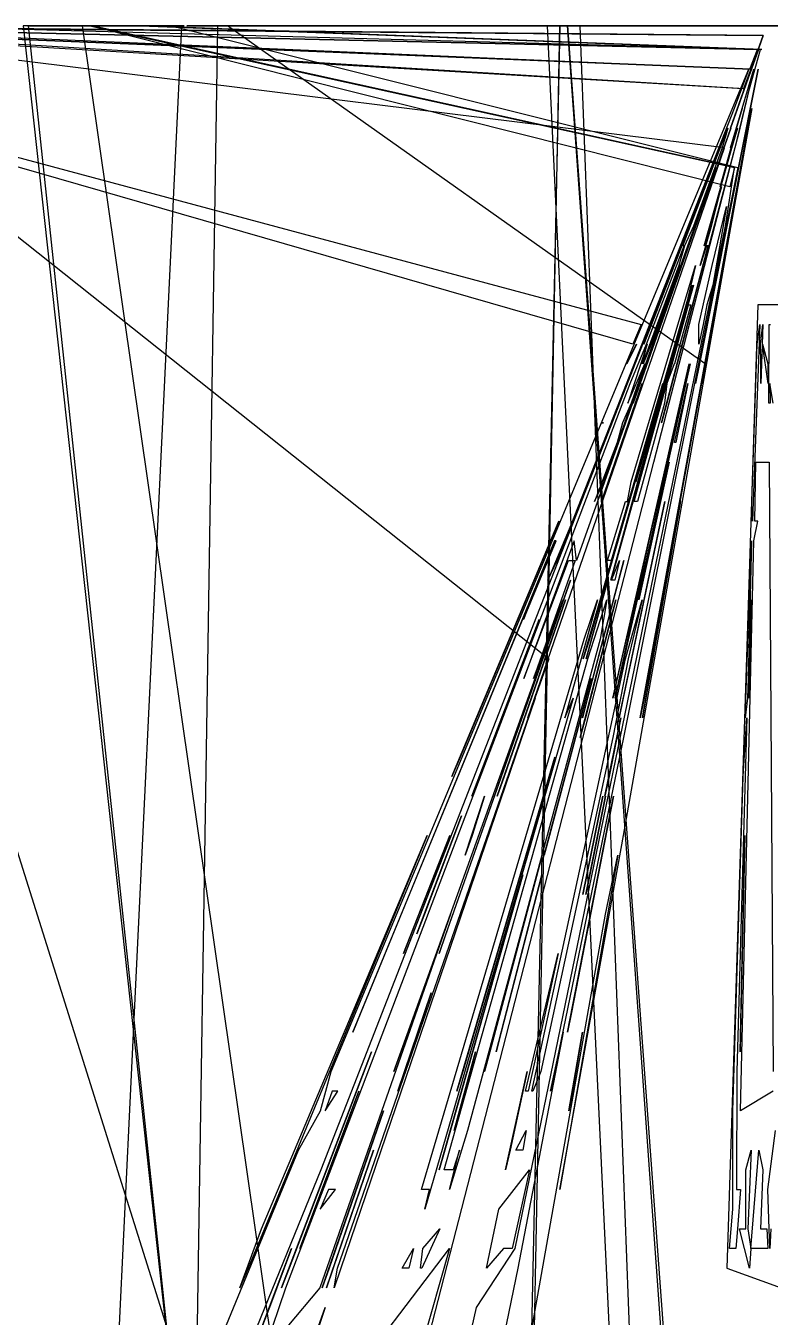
# Model space of a CAD drawing. Extents: x -7423 to 7380, y 2036 to 20000.
# Drawn here: x -1359 to 6, y 17631 to 20000 of the extents above; entities that cross this region are included whole.
import ezdxf

# ---------------------------------------------------------------- set-up
doc = ezdxf.new("R2010")
doc.units = 0

msp = doc.modelspace()

# ---------------------------------------------------------------- linework, layer by layer
for p, q in [((-245.4177, 19415.8654), (-2273.4375, 20000, 1616.0714)), ((-2273.4375, 20000, 1616.0714), (-230.2684, 19451.9231)), ((-6.8906, 19982), (-2039.0625, 20000, 1625)), ((-2034.375, 20000, 1607.1429), (-6.7812, 19982)), ((-6.7812, 19982), (-2025, 20000, 1642.8571)), ((-2020.3125, 20000, 1607.1429), (-6.7812, 19982)), ((-43.0689, 19884.6154), (-2010.9375, 20000, 1607.1429)), ((-29.059, 19920.6731), (-1982.8125, 20000, 1607.1429)), ((-1982.8125, 20000, 1607.1429), (-29.2656, 19920.6731)), ((-6.4688, 19982), (-1973.4375, 20000, 1607.1429)), ((-1973.4375, 20000, 1607.1429), (-29.059, 19920.6731)), ((-1935.9375, 20000, 1625), (-6.4688, 19982)), ((-41.266, 19884.6154), (-1935.9375, 20000, 1616.0714)), ((-1917.1875, 20000, 1651.7857), (-15.287, 19956.7308)), ((-6.3438, 19982), (-1907.8125, 20000, 1633.9286)), ((-15.287, 19956.7308), (-1907.8125, 20000, 1633.9286)), ((-1903.125, 20000, 1607.1429), (-15.287, 19956.7308)), ((-6.3438, 19982), (-1903.125, 20000, 1607.1429)), ((-77.4301, 19776.4423), (-1889.0625, 20000, 1642.8571)), ((-1879.6875, 20000, 1607.1429), (-15.287, 19956.7308)), ((-1879.6875, 20000, 1607.1429), (-27.8884, 19920.6731)), ((-1860.9375, 20000, 1625), (-400.1214, 18838.9423)), ((-964.3805, 17180.2885), (-1851.5625, 20000, 1625)), ((-11.7563, 19956.7308), (-1612.5, 20000, 1607.1429)), ((-1424.6795, 12673.0769), (-1073.4375, 20000, 1812.5)), ((-1312.5, 20000, 2017.8571), (-1364.0625, 20000, 2017.8571)), ((-1364.0625, 20000, 1910.7143), (-948.3173, 16206.7308)), ((-947.3595, 16170.6731), (-1354.6875, 20000, 1723.2143)), ((-1354.6875, 20000, 1723.2143), (-1354.6875, 20000, 1955.3571)), ((-1354.6875, 20000, 1955.3571), (-1335.9375, 20000, 2017.8571)), ((-1340.625, 20000, 3223.2143), (-1279.6875, 20000, 3223.2143)), ((-1321.875, 20000, 3258.9286), (-1340.625, 20000, 3241.0714)), ((-1340.625, 20000, 3241.0714), (-1317.1875, 20000, 3232.1429)), ((-1335.9375, 20000, 3223.2143), (-1340.625, 20000, 3223.2143)), ((-1335.9375, 20000, 2017.8571), (-1312.5, 20000, 2017.8571)), ((-1317.1875, 20000, 3232.1429), (-1335.9375, 20000, 3223.2143)), ((-1265.625, 20000, 3232.1429), (-1321.875, 20000, 3241.0714)), ((-1321.875, 20000, 3241.0714), (-1260.9375, 20000, 3258.9286)), ((-1260.9375, 20000, 3258.9286), (-1321.875, 20000, 3258.9286)), ((-1242.1875, 20000, 2017.8571), (-1293.75, 20000, 2017.8571)), ((-1293.75, 20000, 2017.8571), (-1260.9375, 20000, 2000)), ((-1279.6875, 20000, 3223.2143), (-1265.625, 20000, 3232.1429)), ((-1246.875, 20000, 3910.7143), (-1279.6875, 20000, 3919.6429)), ((-1279.6875, 20000, 3919.6429), (-1275, 20000, 3910.7143)), ((-1256.25, 20000, 2812.5), (-1275, 20000, 2758.9286)), ((-1275, 20000, 2758.9286), (-1275, 20000, 2633.9286)), ((-1275, 20000, 2633.9286), (-1256.25, 20000, 2455.3571)), ((-1275, 20000, 3910.7143), (-1246.875, 20000, 3910.7143)), ((-1256.25, 20000, 2455.3571), (-1270.3125, 20000, 2446.4286)), ((-1270.3125, 20000, 2446.4286), (-1256.25, 20000, 2107.1429)), ((-1251.5625, 20000, 2946.4286), (-1265.625, 20000, 2875)), ((-1265.625, 20000, 2875), (-1256.25, 20000, 2812.5)), ((-1251.5625, 20000, 2330.3571), (-1265.625, 20000, 2348.2143)), ((-1265.625, 20000, 2348.2143), (-1251.5625, 20000, 2339.2857)), ((-1260.9375, 20000, 2000), (-1256.25, 20000, 1848.2143)), ((-1246.875, 20000, 2366.0714), (-1260.9375, 20000, 2375)), ((-1260.9375, 20000, 2375), (-1256.25, 20000, 2410.7143)), ((-1256.25, 20000, 1848.2143), (-773.0494, 16639.4231)), ((-1256.25, 20000, 2098.2143), (-1256.25, 20000, 2294.6429)), ((-1256.25, 20000, 2294.6429), (-1246.875, 20000, 2312.5)), ((-1256.25, 20000, 2107.1429), (-1256.25, 20000, 2098.2143)), ((-1256.25, 20000, 2410.7143), (-1246.875, 20000, 2375)), ((-1242.1875, 20000, 1741.0714), (-1251.5625, 20000, 1785.7143)), ((-1251.5625, 20000, 1785.7143), (-1246.875, 20000, 2008.9286)), ((-1176.5625, 20000, 2955.3571), (-1251.5625, 20000, 2946.4286)), ((-1251.5625, 20000, 2339.2857), (-1251.5625, 20000, 2330.3571)), ((-1246.875, 20000, 2008.9286), (-1232.8125, 20000, 1892.8571)), ((-1246.875, 20000, 2312.5), (-1204.6875, 20000, 2267.8571)), ((-1246.875, 20000, 2375), (-1246.875, 20000, 2366.0714)), ((-1228.125, 20000, 1937.5), (-1242.1875, 20000, 2017.8571)), ((-1237.5, 20000, 1758.9286), (-1242.1875, 20000, 1741.0714)), ((-67.7584, 19704.3269), (-1242.1875, 20000, 1723.2143)), ((-1242.1875, 20000, 1723.2143), (-59.4952, 19740.3846)), ((-1139.0625, 20000, 2017.8571), (-1242.1875, 20000, 2053.5714)), ((-1242.1875, 20000, 2053.5714), (-1171.875, 20000, 2026.7857)), ((-1228.125, 20000, 2901.7857), (-1242.1875, 20000, 2919.6429)), ((-1242.1875, 20000, 2919.6429), (-1228.125, 20000, 2910.7143)), ((-59.2698, 19740.3846), (-1237.5, 20000, 1758.9286)), ((-1204.6875, 20000, 1928.5714), (-1237.5, 20000, 1928.5714)), ((-1237.5, 20000, 1928.5714), (-1209.375, 20000, 1937.5)), ((-1232.8125, 20000, 1892.8571), (-1171.875, 20000, 1866.0714)), ((-1078.125, 20000, 1875), (-1228.125, 20000, 1937.5)), ((-1228.125, 20000, 2910.7143), (-1228.125, 20000, 2901.7857)), ((-1190.625, 20000, 2321.4286), (-1223.4375, 20000, 2330.3571)), ((-1223.4375, 20000, 2330.3571), (-1195.3125, 20000, 2348.2143)), ((-1200, 20000, 2553.5714), (-1223.4375, 20000, 2580.3571)), ((-1223.4375, 20000, 2580.3571), (-1190.625, 20000, 2571.4286)), ((-1200, 20000, 2973.2143), (-1223.4375, 20000, 3000)), ((-1223.4375, 20000, 3000), (-1204.6875, 20000, 2982.1429)), ((-1148.4375, 20000, 2866.0714), (-1218.75, 20000, 2910.7143)), ((-1218.75, 20000, 2910.7143), (-1162.5, 20000, 2910.7143)), ((-1200, 20000, 2714.2857), (-1218.75, 20000, 2714.2857)), ((-1218.75, 20000, 2714.2857), (-1214.0625, 20000, 2741.0714)), ((-1195.3125, 20000, 2348.2143), (-1214.0625, 20000, 2357.1429)), ((-1214.0625, 20000, 2357.1429), (-1209.375, 20000, 2383.9286)), ((-1200, 20000, 2446.4286), (-1214.0625, 20000, 2491.0714)), ((-1214.0625, 20000, 2491.0714), (-1200, 20000, 2500)), ((-1209.375, 20000, 2508.9286), (-1214.0625, 20000, 2535.7143)), ((-1214.0625, 20000, 2535.7143), (-1195.3125, 20000, 2526.7857)), ((-1200, 20000, 2607.1429), (-1214.0625, 20000, 2625)), ((-1214.0625, 20000, 2625), (-1204.6875, 20000, 2651.7857)), ((-1214.0625, 20000, 2741.0714), (-1204.6875, 20000, 2723.2143)), ((-1195.3125, 20000, 2750), (-1214.0625, 20000, 2750)), ((-1214.0625, 20000, 2750), (-1209.375, 20000, 2776.7857)), ((-1185.9375, 20000, 1910.7143), (-1209.375, 20000, 1910.7143)), ((-1209.375, 20000, 1910.7143), (-1190.625, 20000, 1919.6429)), ((-1209.375, 20000, 1937.5), (-1204.6875, 20000, 1928.5714)), ((-1162.5, 20000, 2312.5), (-1209.375, 20000, 2294.6429)), ((-1209.375, 20000, 2294.6429), (-1190.625, 20000, 2321.4286)), ((-1209.375, 20000, 2383.9286), (-1181.25, 20000, 2375)), ((-1190.625, 20000, 2401.7857), (-1209.375, 20000, 2419.6429)), ((-1209.375, 20000, 2419.6429), (-1185.9375, 20000, 2410.7143)), ((-1195.3125, 20000, 2517.8571), (-1209.375, 20000, 2508.9286)), ((-1209.375, 20000, 2776.7857), (-1200, 20000, 2758.9286)), ((-1204.6875, 20000, 2267.8571), (-1176.5625, 20000, 2276.7857)), ((-1190.625, 20000, 2571.4286), (-1204.6875, 20000, 2562.5)), ((-1204.6875, 20000, 2562.5), (-1200, 20000, 2553.5714)), ((-1204.6875, 20000, 2651.7857), (-1190.625, 20000, 2642.8571)), ((-1204.6875, 20000, 2723.2143), (-1200, 20000, 2714.2857)), ((-1204.6875, 20000, 2982.1429), (-1200, 20000, 2973.2143)), ((-1190.625, 20000, 2455.3571), (-1200, 20000, 2446.4286)), ((-1200, 20000, 2500), (-1190.625, 20000, 2464.2857)), ((-1195.3125, 20000, 2616.0714), (-1200, 20000, 2607.1429)), ((-1200, 20000, 2758.9286), (-1195.3125, 20000, 2750)), ((-1195.3125, 20000, 2526.7857), (-1195.3125, 20000, 2517.8571)), ((-1190.625, 20000, 2642.8571), (-1195.3125, 20000, 2616.0714)), ((-1190.625, 20000, 1919.6429), (-1185.9375, 20000, 1910.7143)), ((-1185.9375, 20000, 2410.7143), (-1190.625, 20000, 2401.7857)), ((-1190.625, 20000, 2464.2857), (-1190.625, 20000, 2455.3571)), ((-1181.25, 20000, 2375), (-1181.25, 20000, 2339.2857)), ((-1181.25, 20000, 2339.2857), (-1167.1875, 20000, 2339.2857)), ((-1176.5625, 20000, 2276.7857), (-1162.5, 20000, 2312.5)), ((-1162.5, 20000, 2910.7143), (-1176.5625, 20000, 2955.3571)), ((-1171.875, 20000, 1866.0714), (-1162.5, 20000, 1821.4286)), ((-1171.875, 20000, 2026.7857), (-1167.1875, 20000, 2017.8571)), ((-1167.1875, 20000, 2017.8571), (-1139.0625, 20000, 2017.8571)), ((-1167.1875, 20000, 2339.2857), (-1167.1875, 20000, 2410.7143)), ((-1167.1875, 20000, 2410.7143), (-1153.125, 20000, 2428.5714)), ((-1153.125, 20000, 2428.5714), (-1167.1875, 20000, 2553.5714)), ((-1167.1875, 20000, 2553.5714), (-1153.125, 20000, 2571.4286)), ((-1134.375, 20000, 2651.7857), (-1167.1875, 20000, 2812.5)), ((-1167.1875, 20000, 2812.5), (-1167.1875, 20000, 2857.1429)), ((-1167.1875, 20000, 2857.1429), (-1148.4375, 20000, 2866.0714)), ((-1162.5, 20000, 1821.4286), (-1148.4375, 20000, 1839.2857)), ((-1153.125, 20000, 2571.4286), (-1157.8125, 20000, 2669.6429)), ((-1157.8125, 20000, 2669.6429), (-1148.4375, 20000, 2687.5)), ((-1148.4375, 20000, 1839.2857), (-9.2398, 19956.7308)), ((-1148.4375, 20000, 2687.5), (-1139.0625, 20000, 2633.9286)), ((-9.052, 19956.7308), (-1143.75, 20000, 1839.2857)), ((-1143.75, 20000, 1839.2857), (-1106.25, 20000, 1830.3571)), ((-1106.25, 20000, 1866.0714), (-1139.0625, 20000, 1875)), ((-1139.0625, 20000, 1875), (-1120.3125, 20000, 1883.9286)), ((-1139.0625, 20000, 2633.9286), (-1134.375, 20000, 2651.7857)), ((-1139.0625, 20000, 2455.3571), (-1139.0625, 20000, 2562.5)), ((-1139.0625, 20000, 2562.5), (-1139.0625, 20000, 2464.2857)), ((-1139.0625, 20000, 2464.2857), (-1139.0625, 20000, 2455.3571)), ((-1134.375, 20000, 2383.9286), (-1134.375, 20000, 2428.5714)), ((-1134.375, 20000, 2428.5714), (-1134.375, 20000, 2392.8571)), ((-1134.375, 20000, 2392.8571), (-1134.375, 20000, 2383.9286)), ((-1092.1875, 20000, 1973.2143), (-1129.6875, 20000, 1973.2143)), ((-1129.6875, 20000, 1973.2143), (-1106.25, 20000, 1973.2143)), ((-1120.3125, 20000, 1883.9286), (-1115.625, 20000, 1875)), ((-1115.625, 20000, 1875), (-1106.25, 20000, 1866.0714)), ((-1082.8125, 20000, 1848.2143), (-1110.9375, 20000, 1857.1429)), ((-1110.9375, 20000, 1857.1429), (-1082.8125, 20000, 1857.1429)), ((-1106.25, 20000, 1830.3571), (-1092.1875, 20000, 1750)), ((-1106.25, 20000, 1973.2143), (-1101.5625, 20000, 1964.2857)), ((-1101.5625, 20000, 1964.2857), (-1092.1875, 20000, 1973.2143)), ((-1007.8125, 20000, 1866.0714), (-1099.8473, 14079.3269)), ((-1096.875, 20000, 3276.7857), (-1068.75, 20000, 3276.7857)), ((-1068.75, 20000, 3303.5714), (-1096.875, 20000, 3285.7143)), ((-1096.875, 20000, 3285.7143), (-1096.875, 20000, 3276.7857)), ((-1092.1875, 20000, 1750), (-52.9597, 19740.3846)), ((-1078.125, 20000, 1750), (-1082.8125, 20000, 1821.4286)), ((-1082.8125, 20000, 1821.4286), (-1078.125, 20000, 1758.9286)), ((-1082.8125, 20000, 1857.1429), (-1082.8125, 20000, 1848.2143)), ((-1073.4375, 20000, 1812.5), (-1078.125, 20000, 1875)), ((-1078.125, 20000, 1758.9286), (-1078.125, 20000, 1750)), ((-1068.75, 20000, 3276.7857), (-1068.75, 20000, 3303.5714)), ((-1017.1875, 20000, 3383.9286), (-1064.0625, 20000, 3392.8571)), ((-1064.0625, 20000, 3392.8571), (-1050, 20000, 3392.8571)), ((-956.25, 20000, 3330.3571), (-1050, 20000, 3312.5)), ((-1050, 20000, 3312.5), (-1012.5, 20000, 3303.5714)), ((-1050, 20000, 3392.8571), (-1045.3125, 20000, 3383.9286)), ((-1050, 20000, 3410.7143), (-1021.875, 20000, 3410.7143)), ((-1045.3125, 20000, 3410.7143), (-1050, 20000, 3410.7143)), ((-956.25, 20000, 3312.5), (-1045.3125, 20000, 3312.5)), ((-1045.3125, 20000, 3312.5), (-956.25, 20000, 3330.3571)), ((-1045.3125, 20000, 3383.9286), (-1017.1875, 20000, 3383.9286)), ((-1021.875, 20000, 3410.7143), (-1045.3125, 20000, 3410.7143)), ((-1012.5, 20000, 3303.5714), (-1007.8125, 20000, 3294.6429)), ((-1003.125, 20000, 1812.5), (-1007.8125, 20000, 1866.0714)), ((-1007.8125, 20000, 3294.6429), (-956.25, 20000, 3312.5)), ((-998.4375, 20000, 1857.1429), (-1003.125, 20000, 1812.5)), ((-567.1875, 20000, 1848.2143), (-998.4375, 20000, 1857.1429)), ((-993.75, 20000, 1651.7857), (-998.4375, 20000, 1767.8571)), ((-998.4375, 20000, 1767.8571), (-993.75, 20000, 1660.7143)), ((-993.75, 20000, 1660.7143), (-993.75, 20000, 1651.7857)), ((-993.75, 20000, 1892.8571), (-965.625, 20000, 1892.8571)), ((-965.625, 20000, 1892.8571), (-993.75, 20000, 1901.7857)), ((-993.75, 20000, 1901.7857), (-993.75, 20000, 1892.8571)), ((-113.0559, 19379.8077), (-989.0625, 20000, 1803.5714)), ((-989.0625, 20000, 1803.5714), (-403.125, 20000, 1803.5714)), ((-984.375, 20000, 1937.5), (-796.875, 20000, 1937.5)), ((-796.875, 20000, 1937.5), (-984.375, 20000, 1946.4286)), ((-984.375, 20000, 1946.4286), (-984.375, 20000, 1937.5)), ((-581.25, 20000, 1883.9286), (-857.8125, 20000, 1892.8571)), ((-857.8125, 20000, 1892.8571), (-834.375, 20000, 1892.8571)), ((-834.375, 20000, 1892.8571), (-829.6875, 20000, 1883.9286)), ((-829.6875, 20000, 1883.9286), (-581.25, 20000, 1883.9286)), ((-646.875, 20000, 1937.5), (-796.875, 20000, 1955.3571)), ((-796.875, 20000, 1955.3571), (-337.5, 20000, 1928.5714)), ((-515.625, 20000, 1821.4286), (-768.75, 20000, 1830.3571)), ((-768.75, 20000, 1830.3571), (-529.6875, 20000, 1839.2857)), ((-365.625, 20000, 2071.4286), (-707.8125, 20000, 2080.3571)), ((-707.8125, 20000, 2080.3571), (-707.8125, 20000, 2053.5714)), ((-707.8125, 20000, 2053.5714), (-632.8125, 20000, 2035.7143)), ((-525, 20000, 1973.2143), (-675, 20000, 1973.2143)), ((-675, 20000, 1973.2143), (-618.75, 20000, 1955.3571)), ((-618.75, 20000, 1955.3571), (-646.875, 20000, 1937.5)), ((-632.8125, 20000, 2035.7143), (-623.4375, 20000, 2000)), ((-604.6875, 20000, 2017.8571), (-628.125, 20000, 2017.8571)), ((-628.125, 20000, 2017.8571), (-609.375, 20000, 2026.7857)), ((-604.6875, 20000, 2053.5714), (-628.125, 20000, 2053.5714)), ((-628.125, 20000, 2053.5714), (-609.375, 20000, 2062.5)), ((-623.4375, 20000, 2000), (-525, 20000, 1973.2143)), ((-609.375, 20000, 2026.7857), (-604.6875, 20000, 2017.8571)), ((-609.375, 20000, 2062.5), (-604.6875, 20000, 2053.5714)), ((-576.5625, 20000, 2000), (-600, 20000, 2008.9286)), ((-600, 20000, 2008.9286), (-581.25, 20000, 2008.9286)), ((-459.375, 20000, 1991.0714), (-600, 20000, 2044.6429)), ((-600, 20000, 2044.6429), (-468.75, 20000, 2053.5714)), ((-581.25, 20000, 2008.9286), (-576.5625, 20000, 2000)), ((-529.6875, 20000, 1839.2857), (-567.1875, 20000, 1848.2143)), ((-379.6875, 20000, 1857.1429), (-566.6316, 11411.0577)), ((-525.3155, 12528.8462), (-379.6875, 20000, 1857.1429)), ((-478.125, 20000, 1830.3571), (-520.3125, 20000, 1848.2143)), ((-520.3125, 20000, 1848.2143), (-501.5625, 20000, 1839.2857)), ((-501.5625, 20000, 1839.2857), (-515.625, 20000, 1821.4286)), ((-445.3125, 20000, 1857.1429), (-478.125, 20000, 1830.3571)), ((-468.75, 20000, 2053.5714), (-342.1875, 20000, 2008.9286)), ((-337.5, 20000, 2000), (-459.375, 20000, 1991.0714)), ((-393.75, 20000, 1830.3571), (-445.3125, 20000, 1857.1429)), ((-407.8125, 20000, 2044.6429), (-435.9375, 20000, 2053.5714)), ((-435.9375, 20000, 2053.5714), (-407.8125, 20000, 2053.5714)), ((-346.875, 20000, 1901.7857), (-426.5625, 20000, 1892.8571)), ((-426.5625, 20000, 1892.8571), (-403.125, 20000, 1866.0714)), ((-407.8125, 20000, 2053.5714), (-407.8125, 20000, 2044.6429)), ((-403.125, 20000, 1866.0714), (-300, 20000, 1883.9286)), ((-403.125, 20000, 1803.5714), (-245.2987, 16675.4808)), ((-370.3125, 20000, 1857.1429), (-393.75, 20000, 1857.1429)), ((-393.75, 20000, 1857.1429), (-393.75, 20000, 1830.3571)), ((-393.75, 20000, 3553.5714), (-351.5625, 20000, 3553.5714)), ((-389.0625, 20000, 3553.5714), (-393.75, 20000, 3553.5714)), ((-393.75, 20000, 3571.4286), (-356.25, 20000, 3589.2857)), ((-356.25, 20000, 3589.2857), (-393.75, 20000, 3580.3571)), ((-393.75, 20000, 3580.3571), (-393.75, 20000, 3571.4286)), ((-351.5625, 20000, 3553.5714), (-389.0625, 20000, 3553.5714)), ((-342.1875, 20000, 1821.4286), (-370.3125, 20000, 1857.1429)), ((-243.75, 20000, 1991.0714), (-370.3125, 20000, 2044.6429)), ((-370.3125, 20000, 2044.6429), (-239.0625, 20000, 2053.5714)), ((-360.9375, 20000, 2098.2143), (-365.625, 20000, 2071.4286)), ((-176.4198, 17360.5769), (-365.625, 20000, 1803.5714)), ((-365.625, 20000, 1803.5714), (-174.0097, 17396.6346)), ((-356.25, 20000, 2071.4286), (-360.9375, 20000, 2098.2143)), ((-234.375, 20000, 2071.4286), (-356.25, 20000, 2071.4286)), ((-337.5, 20000, 1928.5714), (-346.875, 20000, 1901.7857)), ((-337.5, 20000, 1857.1429), (-342.1875, 20000, 1821.4286)), ((-216.4401, 16675.4808), (-342.1875, 20000, 1794.6429)), ((-342.1875, 20000, 1794.6429), (435.9375, 20000, 1785.7143)), ((-342.1875, 20000, 2008.9286), (-337.5, 20000, 2000)), ((-79.6875, 20000, 1848.2143), (-337.5, 20000, 1857.1429)), ((-300, 20000, 1883.9286), (-328.125, 20000, 1928.5714)), ((-328.125, 20000, 1928.5714), (-295.3125, 20000, 1901.7857)), ((-304.6875, 20000, 3607.1429), (-267.1875, 20000, 3607.1429)), ((-300, 20000, 3598.2143), (-304.6875, 20000, 3607.1429)), ((-300, 20000, 3598.2143), (-267.1875, 20000, 3607.1429)), ((-295.3125, 20000, 3598.2143), (-300, 20000, 3598.2143)), ((-267.1875, 20000, 3607.1429), (-300, 20000, 3598.2143)), ((-295.3125, 20000, 1901.7857), (-187.5, 20000, 1919.6429)), ((-267.1875, 20000, 3607.1429), (-295.3125, 20000, 3598.2143)), ((-243.75, 20000, 3642.8571), (-276.5625, 20000, 3651.7857)), ((-276.5625, 20000, 3651.7857), (-248.4375, 20000, 3651.7857)), ((-248.4375, 20000, 3651.7857), (-243.75, 20000, 3642.8571)), ((-98.4375, 20000, 1991.0714), (-243.75, 20000, 1991.0714)), ((-239.0625, 20000, 2053.5714), (-103.125, 20000, 2000)), ((-140.625, 20000, 2026.7857), (-234.375, 20000, 2071.4286)), ((-187.5, 20000, 1919.6429), (-173.4375, 20000, 1901.7857)), ((-173.4375, 20000, 1901.7857), (-187.5, 20000, 1892.8571)), ((-187.5, 20000, 1892.8571), (-168.75, 20000, 1883.9286)), ((-131.25, 20000, 1955.3571), (-178.125, 20000, 1955.3571)), ((-178.125, 20000, 1955.3571), (-135.9375, 20000, 1964.2857)), ((-150, 20000, 1901.7857), (-173.4375, 20000, 1901.7857)), ((-173.4375, 20000, 1901.7857), (-154.6875, 20000, 1910.7143)), ((-168.75, 20000, 1883.9286), (-37.5, 20000, 1875)), ((-154.6875, 20000, 2312.5), (-168.75, 20000, 2250)), ((-168.75, 20000, 2250), (-135.9375, 20000, 2196.4286)), ((-159.375, 20000, 2642.8571), (-164.0625, 20000, 2482.1429)), ((-164.0625, 20000, 2482.1429), (-150, 20000, 2473.2143)), ((-145.3125, 20000, 2348.2143), (-164.0625, 20000, 2330.3571)), ((-164.0625, 20000, 2330.3571), (-154.6875, 20000, 2312.5)), ((-145.3125, 20000, 2669.6429), (-159.375, 20000, 2642.8571)), ((-154.6875, 20000, 1910.7143), (-150, 20000, 1901.7857)), ((-131.25, 20000, 2794.6429), (-154.6875, 20000, 2758.9286)), ((-154.6875, 20000, 2758.9286), (-145.3125, 20000, 2669.6429)), ((-150, 20000, 2473.2143), (-145.3125, 20000, 2348.2143)), ((-131.25, 20000, 2687.5), (-145.3125, 20000, 2723.2143)), ((-145.3125, 20000, 2723.2143), (-135.9375, 20000, 2750)), ((-135.9375, 20000, 2062.5), (-140.625, 20000, 2026.7857)), ((-93.75, 20000, 2205.3571), (-140.625, 20000, 2214.2857)), ((-140.625, 20000, 2214.2857), (-46.875, 20000, 2214.2857)), ((-112.5, 20000, 2883.9286), (-140.625, 20000, 2857.1429)), ((-140.625, 20000, 2857.1429), (-28.125, 20000, 2839.2857)), ((-117.1875, 20000, 2017.8571), (-135.9375, 20000, 2062.5)), ((-135.9375, 20000, 1964.2857), (-131.25, 20000, 1955.3571)), ((-135.9375, 20000, 2196.4286), (-84.375, 20000, 2187.5)), ((-98.4375, 20000, 2526.7857), (-135.9375, 20000, 2526.7857)), ((-135.9375, 20000, 2526.7857), (-107.8125, 20000, 2553.5714)), ((-107.8125, 20000, 2553.5714), (-135.9375, 20000, 2571.4286)), ((-135.9375, 20000, 2571.4286), (-121.875, 20000, 2589.2857)), ((-131.25, 20000, 2607.1429), (-135.9375, 20000, 2633.9286)), ((-135.9375, 20000, 2633.9286), (-60.9375, 20000, 2651.7857)), ((-135.9375, 20000, 2750), (-121.875, 20000, 2723.2143)), ((150, 20000, 2767.8571), (-131.25, 20000, 2794.6429)), ((-84.375, 20000, 2187.5), (-131.25, 20000, 2178.5714)), ((-131.25, 20000, 2178.5714), (-131.25, 20000, 2080.3571)), ((-131.25, 20000, 2080.3571), (-93.75, 20000, 2062.5)), ((-93.75, 20000, 2419.6429), (-131.25, 20000, 2419.6429)), ((-131.25, 20000, 2419.6429), (-117.1875, 20000, 2437.5)), ((-121.875, 20000, 2589.2857), (-131.25, 20000, 2607.1429)), ((-131.25, 20000, 2607.1429), (-112.5, 20000, 2607.1429)), ((-112.5, 20000, 2607.1429), (-131.25, 20000, 2607.1429)), ((-60.9375, 20000, 2687.5), (-131.25, 20000, 2687.5)), ((-112.5, 20000, 2142.8571), (-126.5625, 20000, 2151.7857)), ((-126.5625, 20000, 2151.7857), (-117.1875, 20000, 2178.5714)), ((-70.3125, 20000, 2366.0714), (-126.5625, 20000, 2392.8571)), ((-126.5625, 20000, 2392.8571), (-93.75, 20000, 2419.6429)), ((-121.875, 20000, 2723.2143), (-126.5625, 20000, 2767.8571)), ((-126.5625, 20000, 2767.8571), (-84.375, 20000, 2767.8571)), ((-112.5, 20000, 2071.4286), (-121.875, 20000, 2098.2143)), ((-121.875, 20000, 2098.2143), (-79.6875, 20000, 2116.0714)), ((-79.6875, 20000, 2276.7857), (-121.875, 20000, 2285.7143)), ((-121.875, 20000, 2285.7143), (-79.6875, 20000, 2321.4286)), ((-117.1875, 20000, 2437.5), (-121.875, 20000, 2508.9286)), ((-121.875, 20000, 2508.9286), (-98.4375, 20000, 2526.7857)), ((-98.4375, 20000, 2866.0714), (-121.875, 20000, 2866.0714)), ((-121.875, 20000, 2866.0714), (-103.125, 20000, 2875)), ((-23.4375, 20000, 1982.1429), (-117.1875, 20000, 2017.8571)), ((-117.1875, 20000, 2178.5714), (-46.875, 20000, 2160.7143)), ((-65.625, 20000, 1928.5714), (-112.5, 20000, 1955.3571)), ((-112.5, 20000, 1955.3571), (-23.4375, 20000, 1982.1429)), ((-89.0625, 20000, 2089.2857), (-112.5, 20000, 2071.4286)), ((-107.8125, 20000, 2133.9286), (-112.5, 20000, 2142.8571)), ((14.0625, 20000, 2901.7857), (-112.5, 20000, 2883.9286)), ((-60.9375, 20000, 2133.9286), (-107.8125, 20000, 2133.9286)), ((-107.8125, 20000, 2491.0714), (-84.375, 20000, 2500)), ((-84.375, 20000, 2500), (-107.8125, 20000, 2500)), ((-107.8125, 20000, 2500), (-107.8125, 20000, 2491.0714)), ((-103.125, 20000, 2000), (-98.4375, 20000, 1991.0714)), ((-103.125, 20000, 2875), (-98.4375, 20000, 2866.0714)), ((-93.75, 20000, 2062.5), (-79.6875, 20000, 2098.2143)), ((-89.0625, 20000, 2205.3571), (-93.75, 20000, 2205.3571)), ((-84.375, 20000, 2098.2143), (-89.0625, 20000, 2089.2857)), ((-46.875, 20000, 2214.2857), (-89.0625, 20000, 2205.3571)), ((4.6875, 20000, 2616.0714), (-89.0625, 20000, 2625)), ((-89.0625, 20000, 2625), (28.125, 20000, 2616.0714)), ((-79.6875, 20000, 2116.0714), (-84.375, 20000, 2098.2143)), ((-60.9375, 20000, 2178.5714), (-84.375, 20000, 2187.5)), ((-84.375, 20000, 2187.5), (-46.875, 20000, 2214.2857)), ((-60.9375, 20000, 2651.7857), (-84.375, 20000, 2669.6429)), ((-84.375, 20000, 2669.6429), (-60.9375, 20000, 2687.5)), ((-84.375, 20000, 2767.8571), (-75, 20000, 2741.0714)), ((-37.5, 20000, 1875), (-79.6875, 20000, 1848.2143)), ((393.75, 20000, 1848.2143), (-79.6875, 20000, 1848.2143)), ((-79.6875, 20000, 1848.2143), (-4.6875, 20000, 1892.8571)), ((-79.6875, 20000, 2098.2143), (-51.5625, 20000, 2098.2143)), ((-79.6875, 20000, 2321.4286), (-60.9375, 20000, 2294.6429)), ((-75, 20000, 2285.7143), (-79.6875, 20000, 2276.7857)), ((-42.1875, 20000, 2580.3571), (-79.6875, 20000, 2580.3571)), ((-79.6875, 20000, 2580.3571), (-56.25, 20000, 2580.3571)), ((-60.9375, 20000, 2294.6429), (-75, 20000, 2285.7143)), ((-75, 20000, 2741.0714), (-60.9375, 20000, 2767.8571)), ((18.75, 20000, 2455.3571), (-75, 20000, 2455.3571)), ((-75, 20000, 2455.3571), (23.4375, 20000, 2455.3571)), ((32.8125, 20000, 2375), (-70.3125, 20000, 2366.0714)), ((-70.3125, 20000, 2392.8571), (-23.4375, 20000, 2392.8571)), ((-65.625, 20000, 2392.8571), (-70.3125, 20000, 2392.8571)), ((440.625, 20000, 1937.5), (-65.625, 20000, 1928.5714)), ((-46.875, 20000, 2267.8571), (-65.625, 20000, 2267.8571)), ((-65.625, 20000, 2267.8571), (-42.1875, 20000, 2276.7857)), ((-23.4375, 20000, 2392.8571), (-65.625, 20000, 2392.8571)), ((-42.1875, 20000, 2071.4286), (-60.9375, 20000, 2053.5714)), ((-60.9375, 20000, 2053.5714), (-14.0625, 20000, 2071.4286)), ((-46.875, 20000, 2160.7143), (-60.9375, 20000, 2133.9286)), ((-56.25, 20000, 2178.5714), (-60.9375, 20000, 2178.5714)), ((56.25, 20000, 2258.9286), (-60.9375, 20000, 2312.5)), ((-60.9375, 20000, 2312.5), (18.75, 20000, 2303.5714)), ((-60.9375, 20000, 2767.8571), (42.1875, 20000, 2750)), ((-56.25, 20000, 2580.3571), (-60.9375, 20000, 2562.5)), ((-60.9375, 20000, 2562.5), (-56.25, 20000, 2553.5714)), ((-37.5, 20000, 2116.0714), (-56.25, 20000, 2133.9286)), ((-56.25, 20000, 2133.9286), (-37.5, 20000, 2142.8571)), ((-14.0625, 20000, 2196.4286), (-56.25, 20000, 2178.5714)), ((23.4375, 20000, 2455.3571), (-56.25, 20000, 2437.5)), ((-56.25, 20000, 2437.5), (0, 20000, 2437.5)), ((-56.25, 20000, 2553.5714), (-42.1875, 20000, 2553.5714)), ((-42.1875, 20000, 2553.5714), (-56.25, 20000, 2562.5)), ((-56.25, 20000, 2562.5), (-42.1875, 20000, 2580.3571)), ((-56.25, 20000, 2830.3571), (79.6875, 20000, 2830.3571)), ((-51.5625, 20000, 2830.3571), (-56.25, 20000, 2830.3571)), ((-51.5625, 20000, 2098.2143), (-42.1875, 20000, 2071.4286)), ((-32.8125, 20000, 2071.4286), (-51.5625, 20000, 2098.2143)), ((-51.5625, 20000, 2098.2143), (-14.0625, 20000, 2089.2857)), ((-28.125, 20000, 2839.2857), (-51.5625, 20000, 2830.3571)), ((-46.875, 20000, 2214.2857), (-14.0625, 20000, 2196.4286)), ((-42.1875, 20000, 2276.7857), (-46.875, 20000, 2267.8571)), ((-23.4375, 20000, 2776.7857), (-46.875, 20000, 2776.7857)), ((-46.875, 20000, 2776.7857), (-28.125, 20000, 2785.7143)), ((225, 20000, 1821.4286), (-37.5, 20000, 1821.4286)), ((-37.5, 20000, 1821.4286), (220.3125, 20000, 1830.3571)), ((-14.0625, 20000, 2107.1429), (-37.5, 20000, 2107.1429)), ((-37.5, 20000, 2107.1429), (-37.5, 20000, 2178.5714)), ((-37.5, 20000, 2178.5714), (-4.6875, 20000, 2133.9286)), ((-37.5, 20000, 2142.8571), (-32.8125, 20000, 2116.0714)), ((-32.8125, 20000, 2116.0714), (-37.5, 20000, 2116.0714)), ((42.1875, 20000, 2705.3571), (-37.5, 20000, 2705.3571)), ((-37.5, 20000, 2705.3571), (4.6875, 20000, 2705.3571)), ((-37.5, 20000, 2732.1429), (-4.6875, 20000, 2732.1429)), ((-32.8125, 20000, 2732.1429), (-37.5, 20000, 2732.1429)), ((-9.375, 20000, 2080.3571), (-32.8125, 20000, 2071.4286)), ((-4.6875, 20000, 2732.1429), (-32.8125, 20000, 2732.1429)), ((-28.125, 20000, 2785.7143), (-23.4375, 20000, 2776.7857)), ((0, 20000, 2169.6429), (-23.4375, 20000, 2169.6429)), ((-23.4375, 20000, 2169.6429), (-4.6875, 20000, 2196.4286)), ((4.6875, 20000, 2339.2857), (-23.4375, 20000, 2339.2857)), ((-23.4375, 20000, 2339.2857), (0, 20000, 2348.2143)), ((79.6875, 20000, 2830.3571), (-23.4375, 20000, 2857.1429)), ((-23.4375, 20000, 2857.1429), (173.4375, 20000, 2866.0714)), ((14.0625, 20000, 2678.5714), (-18.75, 20000, 2678.5714)), ((-18.75, 20000, 2678.5714), (-14.0625, 20000, 2669.6429)), ((-14.0625, 20000, 2071.4286), (-14.0625, 20000, 2044.6429)), ((-14.0625, 20000, 2044.6429), (37.5, 20000, 2044.6429)), ((-14.0625, 20000, 2089.2857), (-9.375, 20000, 2080.3571)), ((-9.375, 20000, 2116.0714), (-14.0625, 20000, 2107.1429)), ((-14.0625, 20000, 2669.6429), (14.0625, 20000, 2678.5714)), ((-4.6875, 20000, 2133.9286), (-9.375, 20000, 2116.0714)), ((-9.375, 20000, 2508.9286), (9.375, 20000, 2508.9286)), ((-4.6875, 20000, 2508.9286), (-9.375, 20000, 2508.9286)), ((-4.6875, 20000, 1892.8571), (131.25, 20000, 1883.9286)), ((-4.6875, 20000, 2196.4286), (4.6875, 20000, 2178.5714)), ((9.375, 20000, 2508.9286), (-4.6875, 20000, 2508.9286)), ((-4.6875, 20000, 2553.5714), (42.1875, 20000, 2571.4286)), ((0, 20000, 2562.5), (-4.6875, 20000, 2553.5714)), ((65.625, 20000, 2125), (0, 20000, 2116.0714)), ((0, 20000, 2116.0714), (51.5625, 20000, 2125)), ((4.6875, 20000, 2178.5714), (0, 20000, 2169.6429)), ((28.125, 20000, 2205.3571), (0, 20000, 2205.3571)), ((0, 20000, 2205.3571), (23.4375, 20000, 2214.2857)), ((0, 20000, 2348.2143), (4.6875, 20000, 2339.2857)), ((0, 20000, 2437.5), (32.8125, 20000, 2383.9286)), ((42.1875, 20000, 2589.2857), (0, 20000, 2562.5)), ((9.375, 20000, 2642.8571), (4.6875, 20000, 2616.0714)), ((4.6875, 20000, 2705.3571), (9.375, 20000, 2696.4286)), ((-6.4844, 19982), (-53.8987, 19848.5577)), ((-27.8884, 19920.6731), (-6.3438, 19982)), ((-15.7752, 19956.7308), (-6.4844, 19982)), ((-15.287, 19956.7308), (-6.3438, 19982)), ((-6.7812, 19982), (-6.8906, 19982)), ((-66.7318, 19812.5), (-15.7752, 19956.7308)), ((-31.4503, 19884.6154), (-11.7563, 19956.7308)), ((-30.9871, 19920.6731), (-17.0898, 19956.7308)), ((-16.902, 19956.7308), (-30.9871, 19920.6731)), ((-30.6428, 19920.6731), (-16.4889, 19956.7308)), ((-16.4889, 19956.7308), (-30.1608, 19920.6731)), ((-15.287, 19956.7308), (-27.9572, 19920.6731)), ((-17.0898, 19956.7308), (-16.902, 19956.7308)), ((-9.2398, 19956.7308), (-9.052, 19956.7308)), ((-799.2788, 18081.7308), (-33.1217, 19920.6731)), ((-130.4525, 19343.75), (-15.8378, 19920.6731)), ((-15.8378, 19920.6731), (-123.2848, 19379.8077)), ((-66.5628, 19776.4423), (-23.6879, 19920.6731)), ((-33.1217, 19920.6731), (-59.5515, 19848.5577)), ((-23.6879, 19920.6731), (-58.4122, 19776.4423)), ((-29.2656, 19920.6731), (-42.6683, 19884.6154)), ((-27.9572, 19920.6731), (-41.266, 19884.6154)), ((-30.1608, 19920.6731), (-30.6428, 19920.6731)), ((-48.6654, 19812.5), (-31.4503, 19884.6154)), ((-42.6683, 19884.6154), (-43.0689, 19884.6154)), ((-59.5515, 19848.5577), (-356.5204, 19091.3462)), ((-263.0709, 18514.4231), (-27.2123, 19848.5577)), ((-232.472, 18730.7692), (-27.8696, 19848.5577)), ((-27.8696, 19848.5577), (-224.7972, 18766.8269)), ((-27.2123, 19848.5577), (-117.9199, 19343.75)), ((-85.2113, 19704.3269), (-44.828, 19848.5577)), ((-53.8987, 19848.5577), (-66.7318, 19812.5)), ((-44.828, 19848.5577), (-66.5628, 19776.4423)), ((-207.0688, 19199.5192), (-48.6654, 19812.5)), ((-154.2468, 19596.1538), (-71.6146, 19812.5)), ((-116.3361, 19668.2692), (-65.918, 19812.5)), ((-114.6334, 19596.1538), (-53.8737, 19812.5)), ((-65.918, 19812.5), (-103.6909, 19704.3269)), ((-53.8737, 19812.5), (-85.2113, 19704.3269)), ((-71.6146, 19812.5), (-81.8935, 19776.4423)), ((-87.3272, 19776.4423), (-817.9274, 17901.4423)), ((-438.5016, 18730.7692), (-77.4301, 19776.4423)), ((-384.8157, 19019.2308), (-87.3272, 19776.4423)), ((-81.8935, 19776.4423), (-134.4088, 19632.2115)), ((-58.4122, 19776.4423), (-106.22, 19596.1538)), ((-52.9597, 19740.3846), (-262.8706, 18694.7115)), ((-144.7817, 19596.1538), (-92.6232, 19740.3846)), ((-92.6232, 19740.3846), (-104.9742, 19704.3269)), ((-75.9841, 19632.2115), (-59.2698, 19740.3846)), ((-59.4952, 19740.3846), (-67.7584, 19704.3269)), ((-104.9742, 19704.3269), (-349.0585, 19019.2308)), ((-245.1923, 19307.6923), (-104.9742, 19704.3269)), ((-104.9742, 19704.3269), (-232.4219, 19343.75)), ((-225.6423, 19415.8654), (-114.4707, 19704.3269)), ((-114.4707, 19704.3269), (-211.7137, 19451.9231)), ((-103.6909, 19704.3269), (-116.3361, 19668.2692)), ((-83.1581, 19704.3269), (-114.6334, 19596.1538)), ((-101.5249, 19632.2115), (-83.1581, 19704.3269)), ((-100.4294, 19560.0962), (-74.0059, 19668.2692)), ((-74.0059, 19668.2692), (-99.1587, 19524.0385)), ((-461.407, 17757.2115), (-75.9841, 19632.2115)), ((-134.4088, 19632.2115), (-151.0917, 19596.1538)), ((-122.1955, 19560.0962), (-101.5249, 19632.2115)), ((-299.1787, 19163.4615), (-144.7817, 19596.1538)), ((-220.5717, 19415.8654), (-151.7929, 19596.1538)), ((-192.8398, 19271.6346), (-107.2716, 19596.1538)), ((-107.2716, 19596.1538), (-183.2933, 19307.6923)), ((-151.0917, 19596.1538), (-161.5272, 19560.0962)), ((-151.7929, 19596.1538), (-154.2468, 19596.1538)), ((-110.7772, 19596.1538), (-122.1955, 19560.0962)), ((-110.4267, 19596.1538), (-110.7772, 19596.1538)), ((-106.22, 19596.1538), (-110.4267, 19596.1538)), ((-249.0735, 19163.4615), (-130.5965, 19560.0962)), ((-161.5272, 19560.0962), (-227.7269, 19379.8077)), ((-159.9997, 19560.0962), (-198.8682, 19451.9231)), ((-198.8682, 19451.9231), (-158.8542, 19560.0962)), ((-158.8542, 19560.0962), (-196.9651, 19451.9231)), ((-174.354, 19524.0385), (-159.9997, 19560.0962)), ((-130.5965, 19560.0962), (-148.0056, 19487.9808)), ((-124.6494, 19451.9231), (-100.4294, 19560.0962)), ((-134.2773, 19524.0385), (-275.8413, 19019.2308)), ((-240.3596, 19163.4615), (-137.1695, 19524.0385)), ((-137.1695, 19524.0385), (-229.9992, 19199.5192)), ((-226.6501, 19379.8077), (-174.354, 19524.0385)), ((-196.5144, 19307.6923), (-134.2773, 19524.0385)), ((-99.1587, 19524.0385), (-109.7819, 19487.9808)), ((-148.0056, 19487.9808), (-325.1953, 18875)), ((-183.431, 19343.75), (-143.5609, 19487.9808)), ((-139.5608, 19487.9808), (-169.0455, 19379.8077)), ((-143.5609, 19487.9808), (-139.5608, 19487.9808)), ((-109.7819, 19487.9808), (-116.5615, 19451.9231)), ((-16.4451, 19487.9808), (-73.1921, 17721.1538)), ((24.8898, 19487.9808), (-16.4451, 19487.9808)), ((-230.2684, 19451.9231), (-245.4177, 19415.8654)), ((-211.7137, 19451.9231), (-225.6423, 19415.8654)), ((-198.8682, 19451.9231), (-211.9516, 19415.8654)), ((-209.9234, 19415.8654), (-198.8682, 19451.9231)), ((-196.9651, 19451.9231), (-209.9234, 19415.8654)), ((-124.7371, 19415.8654), (-124.6494, 19451.9231)), ((-116.5615, 19451.9231), (-124.7371, 19415.8654)), ((-12.8456, 19451.9231), (-24.9962, 19127.4038)), ((-17.7471, 19415.8654), (-12.8456, 19451.9231)), ((-11.6624, 19415.8654), (-7.1364, 19451.9231)), ((-7.1364, 19451.9231), (-10.8236, 19343.75)), ((3.6058, 19307.6923), (4.2819, 19451.9231)), ((4.2819, 19451.9231), (7.1364, 19451.9231)), ((-257.3367, 19379.8077), (-238.8259, 19415.8654)), ((-238.8259, 19415.8654), (-256.7984, 19379.8077)), ((-219.5575, 19415.8654), (-254.8077, 19307.6923)), ((-250.651, 19343.75), (-220.5717, 19415.8654)), ((-227.7269, 19379.8077), (-219.5575, 19415.8654)), ((-211.9516, 19415.8654), (-226.6501, 19379.8077)), ((-27.2686, 19127.4038), (-17.7471, 19415.8654)), ((-10.7672, 19379.8077), (-11.6624, 19415.8654)), ((2.2786, 19343.75), (-7.6059, 19415.8654)), ((-7.6059, 19415.8654), (2.1534, 19379.8077)), ((-282.6022, 18766.8269), (-142.6658, 19379.8077)), ((-142.6658, 19379.8077), (-274.3389, 18802.8846)), ((-140.5123, 19379.8077), (-270.1823, 18802.8846)), ((-256.7984, 19379.8077), (-257.3367, 19379.8077)), ((-254.8077, 19307.6923), (-223.9583, 19379.8077)), ((-223.9583, 19379.8077), (-248.7981, 19307.6923)), ((-215.6763, 19055.2885), (-140.5123, 19379.8077)), ((-169.5838, 19379.8077), (-183.431, 19343.75)), ((-169.0455, 19379.8077), (-169.5838, 19379.8077)), ((-123.2848, 19379.8077), (-130.4525, 19343.75)), ((-117.9199, 19343.75), (-113.0559, 19379.8077)), ((-10.8236, 19343.75), (-10.7672, 19379.8077)), ((2.1534, 19379.8077), (2.2786, 19343.75)), ((-882.1552, 17685.0962), (-250.651, 19343.75)), ((-336.6261, 18838.9423), (-190.8366, 19343.75)), ((-302.9848, 19127.4038), (-228.4342, 19343.75)), ((-228.4342, 19343.75), (-290.4647, 19163.4615)), ((-190.8366, 19343.75), (-285.2063, 19019.2308)), ((-232.4219, 19343.75), (-245.1923, 19307.6923)), ((-243.1453, 19127.4038), (-183.431, 19343.75)), ((-183.431, 19343.75), (-187.5, 19307.6923)), ((-169.2082, 19235.5769), (-144.694, 19343.75)), ((-144.694, 19343.75), (-159.3299, 19271.6346)), ((12.0192, 19307.6923), (5.6966, 19343.75)), ((5.6966, 19343.75), (6.0096, 19307.6923)), ((-285.9826, 18983.1731), (-196.5144, 19307.6923)), ((-248.7981, 19307.6923), (-264.9176, 19271.6346)), ((-187.5, 19307.6923), (-237.0856, 19127.4038)), ((-183.2933, 19307.6923), (-192.8398, 19271.6346)), ((6.0096, 19307.6923), (3.6058, 19307.6923)), ((-303.4856, 19271.6346), (-299.692, 19271.6346)), ((-302.8533, 19271.6346), (-303.4856, 19271.6346)), ((-299.692, 19271.6346), (-302.8533, 19271.6346)), ((-264.9176, 19271.6346), (-274.7145, 19235.5769)), ((-159.3299, 19271.6346), (-166.554, 19235.5769)), ((-274.7145, 19235.5769), (-315.8616, 19127.4038)), ((-166.554, 19235.5769), (-169.2082, 19235.5769)), ((-624.6995, 17576.9231), (-207.0688, 19199.5192)), ((-229.9992, 19199.5192), (-240.3596, 19163.4615)), ((-234.8883, 18947.1154), (-179.2743, 19199.5192)), ((-179.2743, 19199.5192), (-226.8442, 18983.1731)), ((-22.0853, 19091.3462), (-20.151, 19199.5192)), ((-20.151, 19199.5192), (4.1692, 19199.5192)), ((4.1692, 19199.5192), (11.6561, 18081.7308)), ((-315.8616, 19127.4038), (-299.1787, 19163.4615)), ((-290.4647, 19163.4615), (-302.9848, 19127.4038)), ((-255.2647, 19127.4038), (-249.0735, 19163.4615)), ((-292.0172, 19019.2308), (-259.052, 19127.4038)), ((-271.0337, 18730.7692), (-187.0931, 19127.4038)), ((-187.0931, 19127.4038), (-263.3338, 18766.8269)), ((-259.052, 19127.4038), (-255.2647, 19127.4038)), ((-242.3878, 19127.4038), (-243.1453, 19127.4038)), ((-237.0856, 19127.4038), (-242.3878, 19127.4038)), ((-228.0649, 18730.7692), (-158.3095, 19127.4038)), ((-158.3095, 19127.4038), (-221.5858, 18766.8269)), ((-26.0291, 19091.3462), (-27.2686, 19127.4038)), ((-24.9962, 19127.4038), (-26.0291, 19091.3462)), ((-577.5053, 18622.5962), (-381.7608, 19091.3462)), ((-381.7608, 19091.3462), (-562.3873, 18658.6538)), ((-356.5204, 19091.3462), (-401.6113, 18983.1731)), ((-23.7818, 19055.2885), (-16.564, 19091.3462)), ((-16.564, 19091.3462), (-22.0853, 19091.3462)), ((-389.5295, 19055.2885), (-744.7791, 18189.9038)), ((-446.1639, 18911.0577), (-386.2492, 19055.2885)), ((-353.4468, 19055.2885), (-445.8008, 18802.8846)), ((-386.2492, 19055.2885), (-389.5295, 19055.2885)), ((-349.0585, 19019.2308), (-353.4468, 19055.2885)), ((-278.3203, 18766.8269), (-215.6763, 19055.2885)), ((-48.3774, 18009.6154), (-23.7818, 19055.2885)), ((-39.6635, 18730.7692), (-27.8821, 19055.2885)), ((-27.8821, 19055.2885), (-34.2924, 18802.8846)), ((-445.8008, 18802.8846), (-363.5317, 19019.2308)), ((-351.6126, 19019.2308), (-428.135, 18802.8846)), ((-401.6113, 18983.1731), (-384.8157, 19019.2308)), ((-363.5317, 19019.2308), (-351.6126, 19019.2308)), ((-338.2412, 18730.7692), (-262.2196, 19019.2308)), ((-262.2196, 19019.2308), (-328.6321, 18766.8269)), ((-285.2063, 19019.2308), (-292.0172, 19019.2308)), ((-275.8413, 19019.2308), (-285.9826, 18983.1731)), ((-285.0999, 18983.1731), (-269.8818, 19019.2308)), ((-269.8818, 19019.2308), (-278.9213, 18983.1731)), ((-759.6154, 18153.8462), (-418.3819, 18983.1731)), ((-601.2871, 18298.0769), (-360.1262, 18983.1731)), ((-360.1262, 18983.1731), (-588.5479, 18334.1346)), ((-418.3819, 18983.1731), (-446.1639, 18911.0577)), ((-331.5868, 18838.9423), (-291.2785, 18983.1731)), ((-291.2785, 18983.1731), (-321.2891, 18875)), ((-278.9213, 18983.1731), (-285.0999, 18983.1731)), ((-226.8442, 18983.1731), (-234.8883, 18947.1154)), ((-373.8106, 18947.1154), (-684.3825, 18081.7308)), ((-494.4661, 18586.5385), (-369.2408, 18947.1154)), ((-369.2408, 18947.1154), (-481.8522, 18622.5962)), ((-428.135, 18802.8846), (-373.8106, 18947.1154)), ((-310.7472, 18947.1154), (-370.1923, 18730.7692)), ((-342.185, 18694.7115), (-276.9306, 18947.1154)), ((-334.9609, 18875), (-310.7472, 18947.1154)), ((-276.9306, 18947.1154), (-332.7324, 18730.7692)), ((-328.5632, 18838.9423), (-293.3819, 18947.1154)), ((-293.3819, 18947.1154), (-305.6641, 18875)), ((-259.0207, 18838.9423), (-228.4906, 18947.1154)), ((-228.4906, 18947.1154), (-253.9814, 18838.9423)), ((-32.1139, 18766.8269), (-28.3328, 18947.1154)), ((-28.3328, 18947.1154), (-31.1749, 18802.8846)), ((-541.0907, 18586.5385), (-417.806, 18911.0577)), ((-417.806, 18911.0577), (-527.2874, 18622.5962)), ((-633.7139, 17865.3846), (-334.9609, 18875)), ((-305.6641, 18875), (-548.8281, 17973.5577)), ((-325.1953, 18875), (-336.6261, 18838.9423)), ((-321.2891, 18875), (-331.5868, 18838.9423)), ((-592.041, 17901.4423), (-328.5632, 18838.9423)), ((-430.9019, 18045.6731), (-259.0207, 18838.9423)), ((-400.1214, 18838.9423), (-412.5476, 18802.8846)), ((-253.9814, 18838.9423), (-282.1327, 18694.7115)), ((-412.5476, 18802.8846), (-438.5016, 18730.7692)), ((-408.1468, 18478.3654), (-322.1404, 18802.8846)), ((-322.1404, 18802.8846), (-398.4751, 18514.4231)), ((-274.3389, 18802.8846), (-282.6022, 18766.8269)), ((-270.1823, 18802.8846), (-278.3203, 18766.8269)), ((-34.2924, 18802.8846), (-35.3253, 18766.8269)), ((-31.1749, 18802.8846), (-32.1139, 18766.8269)), ((-787.3097, 17721.1538), (-424.9737, 18766.8269)), ((-424.9737, 18766.8269), (-781.3752, 17721.1538)), ((-355.3936, 18766.8269), (-627.4602, 17829.3269)), ((-370.1923, 18730.7692), (-355.3936, 18766.8269)), ((-328.6321, 18766.8269), (-338.2412, 18730.7692)), ((-263.3338, 18766.8269), (-271.0337, 18730.7692)), ((-224.7972, 18766.8269), (-232.472, 18730.7692)), ((-221.5858, 18766.8269), (-228.0649, 18730.7692)), ((-35.3253, 18766.8269), (-39.6635, 18730.7692)), ((-332.7324, 18730.7692), (-342.185, 18694.7115)), ((-296.9251, 18586.5385), (-267.7284, 18730.7692)), ((-267.7284, 18730.7692), (-289.3505, 18622.5962)), ((-36.3582, 18730.7692), (-54.9504, 18081.7308)), ((-43.0439, 18622.5962), (-36.3582, 18730.7692)), ((-282.1327, 18694.7115), (-414.6259, 18081.7308)), ((-262.8706, 18694.7115), (-396.9727, 18045.6731)), ((-562.3873, 18658.6538), (-577.5053, 18622.5962)), ((-568.3156, 18045.6731), (-388.8972, 18658.6538)), ((-388.8972, 18658.6538), (-557.83, 18081.7308)), ((-527.2874, 18622.5962), (-541.0907, 18586.5385)), ((-481.8522, 18622.5962), (-494.4661, 18586.5385)), ((-289.3505, 18622.5962), (-296.9251, 18586.5385)), ((-62.1995, 18009.6154), (-43.0439, 18622.5962)), ((-553.4418, 18478.3654), (-517.7784, 18586.5385)), ((-517.7784, 18586.5385), (-540.327, 18514.4231)), ((-365.3846, 18153.8462), (-280.9746, 18586.5385)), ((-280.9746, 18586.5385), (-358.2482, 18189.9038)), ((-337.5651, 18406.25), (-300.606, 18586.5385)), ((-332.0313, 18406.25), (-295.6981, 18586.5385)), ((-300.606, 18586.5385), (-329.9279, 18442.3077)), ((-295.6981, 18586.5385), (-324.5192, 18442.3077)), ((-642.0523, 18334.1346), (-559.9271, 18550.4808)), ((-559.9271, 18550.4808), (-628.155, 18370.1923)), ((-622.8591, 18514.4231), (-951.4974, 17721.1538)), ((-927.1334, 17793.2692), (-622.8591, 18514.4231)), ((-666.2911, 18298.0769), (-581.593, 18514.4231)), ((-581.593, 18514.4231), (-652.1747, 18334.1346)), ((-540.327, 18514.4231), (-553.4418, 18478.3654)), ((-398.4751, 18514.4231), (-408.1468, 18478.3654)), ((-379.8578, 17865.3846), (-263.0709, 18514.4231)), ((-49.0159, 18117.7885), (-39.9765, 18514.4231)), ((-39.9765, 18514.4231), (-48.0769, 18153.8462)), ((-517.8661, 18081.7308), (-412.1094, 18478.3654)), ((-412.1094, 18478.3654), (-508.1318, 18117.7885)), ((-273.4187, 18478.3654), (-379.8578, 17865.3846)), ((-295.6856, 18370.1923), (-273.4187, 18478.3654)), ((-601.1493, 17901.4423), (-447.5661, 18442.3077)), ((-447.5661, 18442.3077), (-590.8203, 17937.5)), ((-496.6947, 18117.7885), (-412.4099, 18442.3077)), ((-412.4099, 18442.3077), (-487.1795, 18153.8462)), ((-329.9279, 18442.3077), (-337.5651, 18406.25)), ((-324.5192, 18442.3077), (-332.0313, 18406.25)), ((-580.0531, 18370.1923), (-819.8618, 17685.0962)), ((-684.3825, 18081.7308), (-580.0531, 18370.1923)), ((-628.155, 18370.1923), (-642.0523, 18334.1346)), ((-597.3745, 16675.4808), (-295.6856, 18370.1923)), ((-652.1747, 18334.1346), (-666.2911, 18298.0769)), ((-588.5479, 18334.1346), (-601.2871, 18298.0769)), ((-442.7772, 18045.6731), (-382.6372, 18298.0769)), ((-382.6372, 18298.0769), (-429.6124, 18081.7308)), ((-676.8893, 18045.6731), (-615.9856, 18225.9615)), ((-615.9856, 18225.9615), (-664.4005, 18081.7308)), ((-744.7791, 18189.9038), (-759.6154, 18153.8462)), ((-358.2482, 18189.9038), (-365.3846, 18153.8462)), ((-487.1795, 18153.8462), (-496.6947, 18117.7885)), ((-373.3974, 18153.8462), (-456.9561, 17721.1538)), ((-396.9727, 18045.6731), (-373.3974, 18153.8462)), ((-362.8305, 18009.6154), (-338.141, 18153.8462)), ((-338.141, 18153.8462), (-356.2575, 18045.6731)), ((-48.0769, 18153.8462), (-49.0159, 18117.7885)), ((-890.1931, 17685.0962), (-725.4357, 18117.7885)), ((-725.4357, 18117.7885), (-876.3271, 17721.1538)), ((-573.455, 17973.5577), (-534.2736, 18117.7885)), ((-534.2736, 18117.7885), (-563.2512, 18009.6154)), ((-508.1318, 18117.7885), (-517.8661, 18081.7308)), ((-818.9603, 18009.6154), (-799.2788, 18081.7308)), ((-664.4005, 18081.7308), (-676.8893, 18045.6731)), ((-557.83, 18081.7308), (-568.3156, 18045.6731)), ((-479.0978, 17901.4423), (-439.6034, 18081.7308)), ((-439.6034, 18081.7308), (-470.8659, 17937.5)), ((-429.6124, 18081.7308), (-437.6878, 18045.6731)), ((-414.6259, 18081.7308), (-429.2055, 18045.6731)), ((-54.9504, 18081.7308), (-55.5889, 17865.3846)), ((-856.6206, 17757.2115), (-748.1408, 18045.6731)), ((-748.1408, 18045.6731), (-842.8486, 17793.2692)), ((-810.3215, 18009.6154), (-787.1595, 18045.6731)), ((-797.3382, 18045.6731), (-810.3215, 18009.6154)), ((-787.1595, 18045.6731), (-797.3382, 18045.6731)), ((-437.6878, 18045.6731), (-442.7772, 18045.6731)), ((-429.2055, 18045.6731), (-430.9019, 18045.6731)), ((-356.2575, 18045.6731), (-362.8305, 18009.6154)), ((11.8753, 18045.6731), (-48.3774, 18009.6154)), ((-859.375, 17937.5), (-818.9603, 18009.6154)), ((-815.8428, 17685.0962), (-703.2001, 18009.6154)), ((-703.2001, 18009.6154), (-803.135, 17721.1538)), ((-563.2512, 18009.6154), (-573.455, 17973.5577)), ((-62.1807, 17829.3269), (-62.1995, 18009.6154)), ((-548.8281, 17973.5577), (-581.8309, 17865.3846)), ((-460.1237, 17937.5), (-441.5252, 17973.5577)), ((-441.5252, 17973.5577), (-447.5911, 17937.5)), ((1.853, 17865.3846), (15.8316, 17973.5577)), ((-1022.5048, 17540.8654), (-859.375, 17937.5)), ((-807.805, 17685.0962), (-721.5169, 17937.5)), ((-721.5169, 17937.5), (-795.2224, 17721.1538)), ((-590.8203, 17937.5), (-601.1493, 17901.4423)), ((-581.8309, 17865.3846), (-563.9648, 17937.5)), ((-563.9648, 17937.5), (-575.646, 17901.4423)), ((-470.8659, 17937.5), (-479.0978, 17901.4423)), ((-447.5911, 17937.5), (-460.1237, 17937.5)), ((-38.255, 17901.4423), (-28.6458, 17937.5)), ((-28.6458, 17937.5), (-34.4802, 17793.2692)), ((-29.203, 17757.2115), (-14.3229, 17937.5)), ((-14.3229, 17937.5), (-7.2867, 17901.4423)), ((-817.9274, 17901.4423), (-964.8688, 17540.8654)), ((-575.646, 17901.4423), (-592.041, 17901.4423)), ((-491.7931, 17829.3269), (-435.3779, 17901.4423)), ((-435.3779, 17901.4423), (-467.2476, 17757.2115)), ((-38.3113, 17793.2692), (-38.255, 17901.4423)), ((-7.2867, 17901.4423), (-11.4934, 17793.2692)), ((-819.6552, 17829.3269), (-791.2159, 17865.3846)), ((-804.1867, 17865.3846), (-819.6552, 17829.3269)), ((-791.2159, 17865.3846), (-804.1867, 17865.3846)), ((-618.8902, 17865.3846), (-633.7139, 17865.3846)), ((-627.4602, 17829.3269), (-618.8902, 17865.3846)), ((-55.5889, 17865.3846), (-48.1771, 17865.3846)), ((-48.1771, 17865.3846), (-53.6358, 17793.2692)), ((5.8406, 17757.2115), (1.853, 17865.3846)), ((-514.3229, 17721.1538), (-491.7931, 17829.3269)), ((-68.1403, 17757.2115), (-62.1807, 17829.3269)), ((-966.5527, 17685.0962), (-927.1334, 17793.2692)), ((-842.8486, 17793.2692), (-856.6206, 17757.2115)), ((-599.5718, 17793.2692), (-633.0128, 17721.1538)), ((-630.7843, 17757.2115), (-599.5718, 17793.2692)), ((-53.6358, 17793.2692), (-56.4591, 17757.2115)), ((-31.6506, 17721.1538), (-49.8047, 17793.2692)), ((-49.8047, 17793.2692), (-38.3113, 17793.2692)), ((-34.4802, 17793.2692), (-29.203, 17757.2115)), ((-11.4934, 17793.2692), (0, 17793.2692)), ((0, 17793.2692), (1.9469, 17757.2115)), ((7.6623, 17793.2692), (5.8406, 17757.2115)), ((-926.2132, 17612.9808), (-872.1955, 17757.2115)), ((-872.1955, 17757.2115), (-912.2221, 17649.0385)), ((-719.351, 17576.9231), (-582.1126, 17757.2115)), ((-668.6198, 17721.1538), (-648.306, 17757.2115)), ((-648.306, 17757.2115), (-656.7508, 17721.1538)), ((-582.1126, 17757.2115), (-654.1216, 17504.8077)), ((-634.991, 17721.1538), (-630.7843, 17757.2115)), ((-532.6397, 17649.0385), (-461.407, 17757.2115)), ((-482.8225, 17757.2115), (-514.3229, 17721.1538)), ((-480.8757, 17757.2115), (-482.8225, 17757.2115)), ((-467.2476, 17757.2115), (-480.8757, 17757.2115)), ((-56.4591, 17757.2115), (-68.1403, 17757.2115)), ((-29.203, 17757.2115), (-31.6506, 17721.1538)), ((1.9469, 17757.2115), (-29.203, 17757.2115)), ((-951.4974, 17721.1538), (-966.5527, 17685.0962)), ((-876.3271, 17721.1538), (-890.1931, 17685.0962)), ((-803.135, 17721.1538), (-815.8428, 17685.0962)), ((-795.2224, 17721.1538), (-807.805, 17685.0962)), ((-793.7387, 17685.0962), (-787.3097, 17721.1538)), ((-781.3752, 17721.1538), (-793.7387, 17685.0962)), ((-456.9561, 17721.1538), (-669.5212, 16675.4808)), ((-656.7508, 17721.1538), (-668.6198, 17721.1538)), ((-633.0128, 17721.1538), (-634.991, 17721.1538)), ((-73.1921, 17721.1538), (26.123, 17685.0962)), ((-919.1707, 17576.9231), (-882.1552, 17685.0962)), ((-819.8618, 17685.0962), (-880.6278, 17612.9808)), ((-810.1838, 17649.0385), (-942.1011, 17252.4038)), ((-912.2221, 17649.0385), (-926.2132, 17612.9808)), ((-899.4266, 17396.6346), (-810.1838, 17649.0385)), ((-802.2273, 16459.1346), (-532.6397, 17649.0385))]:
    msp.add_line(p, q)

doc.saveas('drawing.dxf')
